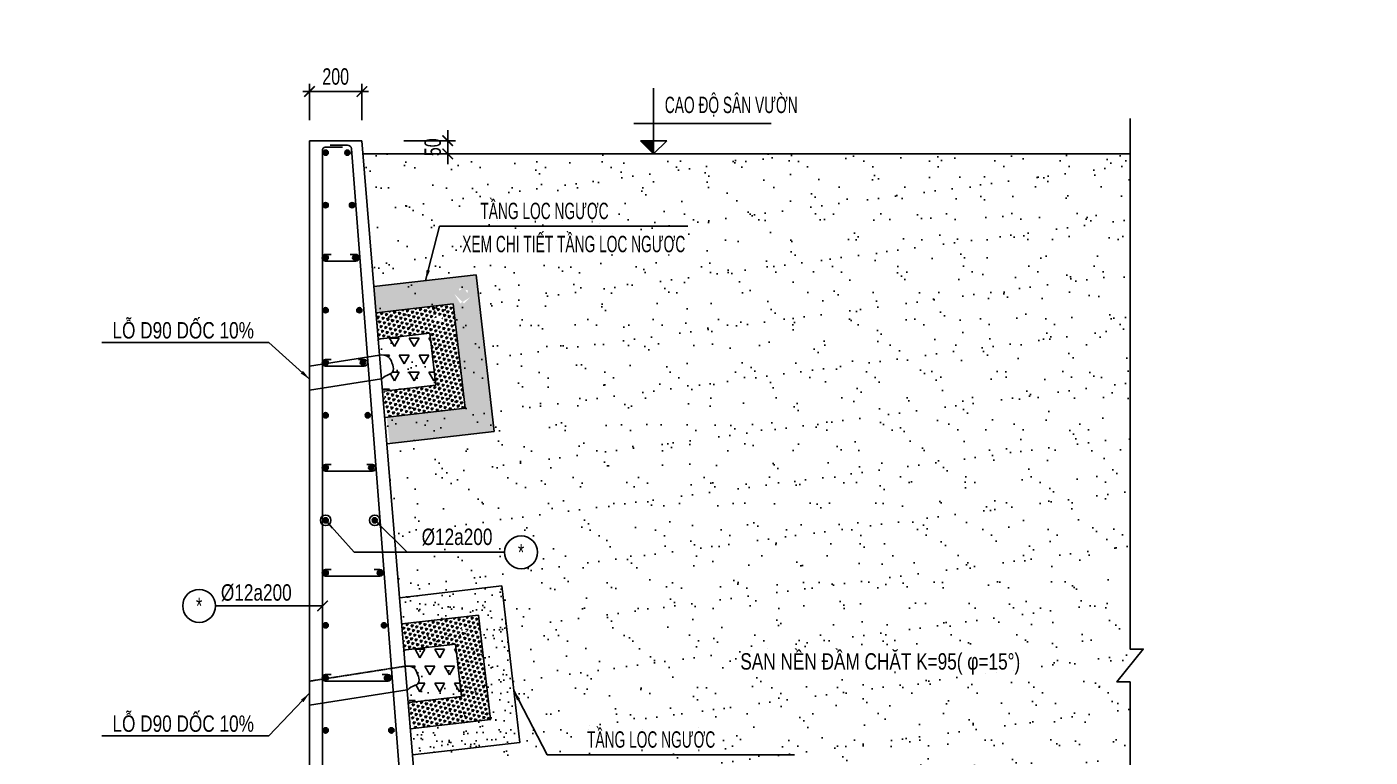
# Model space of a CAD drawing. Header units: millimetres. Extents: x 49062 to 70087, y 41177 to 56027.
# Drawn here: x 51703 to 56817, y 46739 to 49520 of the extents above; entities that cross this region are included whole.
import ezdxf
from ezdxf.enums import TextEntityAlignment as Align

# ---------------------------------------------------------------- set-up
doc = ezdxf.new("R2010")
doc.units = ezdxf.units.MM
doc.header["$MEASUREMENT"] = 0
doc.linetypes.add('_ISL_Hidden', pattern=[3.75, 2.5, -1.25])
doc.linetypes.add('HIDDEN', pattern=[0.375, 0.25, -0.125])
for name, color, linetype in [('10.CDC.HATCH', 9, 'Continuous'), ('8', 8, 'Continuous'), ('KCS_BORDER', 3, 'Continuous'), ('KCS_CHI', 1, 'Continuous'), ('KCS_DIM', 1, 'Continuous'), ('KCS_HATCH', 201, 'Continuous'), ('KCS_SNODE', 6, 'Continuous'), ('KCS_STEEL', 4, 'Continuous'), ('KCS_TEXT', 2, 'Continuous'), ('KCS_TEXT_TK', 2, 'Continuous')]:
    doc.layers.add(name, color=color, linetype=linetype)
doc.styles.add('KCS_SMTEXT', font='arial.ttf', dxfattribs={"width": 0.7})
doc.dimstyles.new('KCS_DIM25', dxfattribs={"dimscale": 25, "dimtxt": 2.5, "dimasz": 1.6, "dimexe": 1.2, "dimexo": 0, "dimgap": 1, "dimtad": 1, "dimdec": 0, "dimzin": 0, "dimdsep": 46, "dimtxsty": 'KCS_SMTEXT', "dimblk": 'ARCHTICK', "dimcen": 0, "dimdle": 1, "dimclrd": 256, "dimclre": 256, "dimclrt": 2, "dimadec": 0, "dimazin": 0, "dimtfac": 1, "dimtdec": 0, "dimtix": 1, "dimtmove": 2, "dimatfit": 3, "dimfxl": 1, "dimtolj": 1, "dimtzin": 0, "dimarcsym": 0})

# ---------------------------------------------------------------- blocks, each defined once
blk = doc.blocks.new('KCS_SNODE')
at = {"layer": 'KCS_SNODE'}
blk.add_hatch(color=256, dxfattribs=at).paths.add_polyline_path([(-10, 0, 1), (10, 0, 1)])
blk.add_circle((0, 0), 10, dxfattribs=at)
blk = doc.blocks.new('*U59')
at = {"layer": 'KCS_STEEL'}
blk.add_blockref('KCS_SNODE', (0, 0), dxfattribs=at)
blk = doc.blocks.new('*U60')
at = {"color": 0, "linetype": 'ByBlock', "lineweight": -2, "transparency": 16777216}
for p in [(0, 0), (0, -200), (0, -400), (0, -600), (0, -800), (0, -1000), (0, -1200), (0, -1400), (0, -1600), (0, -1800), (0, -2000), (0, -2200), (0, -2400), (0, -2600), (0, -2800), (0, -3000), (0, -3200), (0, -3400)]:
    blk.add_blockref('*U59', p, dxfattribs=at)
blk = doc.blocks.new('_ArchTick')
at = {"color": 0, "linetype": 'ByBlock', "const_width": 0.15}
blk.add_lwpolyline([(-0.5, -0.5), (0.5, 0.5)], dxfattribs=at)
blk = doc.blocks.new('*D66')
at = {"layer": 'DEFPOINTS', "color": 0, "transparency": 16777216}
for p in [(52979, 49274.1), (52779, 49165.3), (52979, 49165.3)]:
    blk.add_point(p, dxfattribs=at)
at = {"layer": 'KCS_DIM', "lineweight": -2, "transparency": 16777216}
for p, q in [((52779, 49165.3), (52779, 49304.1)), ((52979, 49165.3), (52979, 49304.1)), ((52754, 49274.1), (53004, 49274.1))]:
    blk.add_line(p, q, dxfattribs=at)
at = {"layer": 'KCS_DIM', "lineweight": -2, "transparency": 16777216, "xscale": 40, "yscale": 40, "zscale": 40, "rotation": 180}
blk.add_blockref('_ArchTick', (52779, 49274.1), dxfattribs=at)
at = {"layer": 'KCS_DIM', "lineweight": -2, "transparency": 16777216, "xscale": 40, "yscale": 40, "zscale": 40}
blk.add_blockref('_ArchTick', (52979, 49274.1), dxfattribs=at)
at = {"layer": 'KCS_DIM', "color": 2, "transparency": 16777216, "insert": (52879, 49331), "char_height": 62.5, "attachment_point": 5, "style": 'KCS_SMTEXT'}
blk.add_mtext('\\A1;200', dxfattribs=at)
blk = doc.blocks.new('*D74')
at = {"layer": 'DEFPOINTS', "color": 0, "transparency": 16777216}
for p in [(53138.2, 49087), (53305.4, 49087), (53138.2, 49037)]:
    blk.add_point(p, dxfattribs=at)
at = {"layer": 'KCS_DIM', "lineweight": -2, "transparency": 16777216}
for p, q in [((53305.4, 49087), (53305.4, 49127)), ((53138.2, 49087), (53335.4, 49087)), ((53305.4, 49037), (53305.4, 49087)), ((53138.2, 49037), (53335.4, 49037)), ((53305.4, 49037), (53305.4, 48997))]:
    blk.add_line(p, q, dxfattribs=at)
at = {"layer": 'KCS_DIM', "lineweight": -2, "transparency": 16777216, "xscale": 40, "yscale": 40, "zscale": 40}
for p, rotation in [((53305.4, 49087), 270), ((53305.4, 49037), 90)]:
    blk.add_blockref('_ArchTick', p, dxfattribs=dict(at, rotation=rotation))
at = {"layer": 'KCS_DIM', "color": 2, "transparency": 16777216, "insert": (53248.5, 49062), "char_height": 62.5, "attachment_point": 5, "rotation": 90, "style": 'KCS_SMTEXT'}
blk.add_mtext('\\A1;50', dxfattribs=at)
blk = doc.blocks.new('COS_CD')
at = {"layer": 'KCS_HATCH'}
blk.add_hatch(color=256, dxfattribs=at).paths.add_polyline_path([(37.5, 50), (87.5, 0), (87.5, 50)])
at = {"layer": 'KCS_CHI'}
for p, q in [((0, 0), (175, 0)), ((37.5, 50), (137.5, 50)), ((87.5, 0), (37.5, 50)), ((87.5, 0), (87.5, 50)), ((87.5, 0), (137.5, 50))]:
    blk.add_line(p, q, dxfattribs=at)

msp = doc.modelspace()

# ---------------------------------------------------------------- hatches: boundary and pattern name
at = {"layer": '10.CDC.HATCH'}
h = msp.add_hatch(dxfattribs=at)
h.set_pattern_fill('AR-SAND', color=256, scale=10, angle=-13.4368)
h.set_pattern_definition([(24.0631798, (-794296.369, 553546.271), (3.86472784, 18.88718292), [0, -15.2, 0, -17, 0, -16.25]), (354.0631798, (-794296.37, 553546.27), (23.77122694, 23.3364644), [0, -8.2, 0, -13.7, 0, -5.25]), (314.0631798, (-794308.332, 553549.129), (30.30212684, -7.18138323), [0, -5, 0, -18, 0, -23.5]), (304.0631798, (-794308.332, 553549.13), (31.2778724, 1.5510809), [0, -2.5, 0, -11.8, 0, -13.5])])
h.paths.add_polyline_path([(53340.9, 48487.1), (53346.8, 48477.4), (53339, 48479.3)], flags=0)
h.paths.add_polyline_path([(53380.3, 48506.5), (53372.3, 48519.5), (53382.8, 48517)], flags=16)
h.paths.add_polyline_path([(53363.1, 48473.5), (53374, 48480.3), (53371.9, 48471.4)], flags=0)
h.paths.add_polyline_path([(53359.4, 48522.6), (53347.6, 48515.4), (53349.9, 48524.9)], flags=16)
h.paths.add_polyline_path([(53353, 48467.4), (53390.3, 48490.3), (53367.4, 48467.4), (53330.1, 48504.6)], flags=16)
h.paths.add_polyline_path([(53074.7, 48537), (53413.6, 48576), (53482.2, 47980), (53382.9, 47968.5), (53084.8, 47934.2), (53073.4, 48033.6), (53371.4, 48067.9), (53360, 48167.2), (53325.7, 48465.3), (53072.4, 48436.1)])
h.paths.add_polyline_path([(53024.7, 48531.3), (53032.9, 48431.6), (53072.4, 48436.1), (53074.7, 48537)])
h = msp.add_hatch(dxfattribs=at)
h.set_pattern_fill('TRIANG', color=256, scale=50, angle=-13.4368)
h.set_pattern_definition([(46.5631798, (-794296.369, 553546.271), (-5.34510857, 17.97198692), [9.375, -9.375]), (106.5631798, (-794296.369, 553546.271), (-18.2367515, 4.35699365), [9.375, -9.375]), (346.5631798, (-794299.041, 553555.257), (12.89164294, 13.61499326), [9.375, -9.375])])
h.paths.add_polyline_path([(53252.8, 48376.5), (53259.3, 48366), (53250.8, 48368.1)], flags=16)
h.paths.add_polyline_path([(53292.5, 48395.5), (53284, 48409.4), (53295.2, 48406.7)], flags=0)
h.paths.add_polyline_path([(53274.5, 48362.4), (53286.3, 48369.6), (53284, 48360.1)], flags=16)
h.paths.add_polyline_path([(53272.1, 48412.2), (53259.5, 48404.5), (53261.9, 48414.6)], flags=0)
h.paths.add_polyline_path([(53265.1, 48418.4), (53302.3, 48379.5), (53279.4, 48416.8), (53242.2, 48393.9)], flags=16)
h.paths.add_polyline_path([(53237.8, 48354.5), (53070.1, 48335.2), (53072.4, 48436.1), (53325.7, 48465.3), (53371.4, 48067.9), (53073.4, 48033.6), (53062, 48132.9), (53260.6, 48155.8)])
h.paths.add_polyline_path([(53032.9, 48431.6), (53041.1, 48331.8), (53070.1, 48335.2), (53072.4, 48436.1)])
h = msp.add_hatch(dxfattribs=at)
h.set_pattern_fill('TRIANG', color=256, scale=200)
h.set_pattern_definition([(60, (-6597.55, -411.18), (-37.5, 64.951905), [37.5, -37.5]), (120, (-6597.55, -411.18), (-75, 4e-08), [37.5, -37.5]), (0, (-6616.3, -378.7), (37.5, 64.951905), [37.5, -37.5])])
edge = h.paths.add_edge_path()
edge.add_line((53237.8, 48354.5), (53039.1, 48331.6))
edge.add_line((53039.1, 48331.6), (53046.1, 48270.5))
edge.add_spline(control_points=[(53046.1, 48270.5), (53056.6, 48272.4), (53083.1, 48268.6), (53091.5, 48245.3), (53098.7, 48226.9), (53102, 48196), (53070.7, 48197), (53056.4, 48180.9)], knot_values=[0, 0, 0, 0, 55.724731, 105.594357, 123.785055, 179.152423, 259.796983, 259.796983, 259.796983, 259.796983], degree=3, periodic=0)
edge.add_line((53056.4, 48180.9), (53061.9, 48132.9))
edge.add_line((53061.9, 48132.9), (53260.6, 48155.8))
edge.add_line((53260.6, 48155.8), (53237.8, 48354.5))
h = msp.add_hatch(dxfattribs=at)
h.set_pattern_fill('AR-SAND', color=256, scale=40, angle=-13.4368)
h.set_pattern_definition([(24.06318, (0, 0), (15.45891, 75.54873), [0, -60.8, 0, -68, 0, -65]), (354.06318, (0, 0), (95.08491, 93.34586), [0, -32.8, 0, -54.8, 0, -21]), (314.06318, (-47.85, 11.43), (121.20851, -28.72553), [0, -20, 0, -72, 0, -94]), (304.06318, (-47.85, 11.43), (125.11149, 6.20432), [0, -10, 0, -47.2, 0, -54])])
h.paths.add_polyline_path([(53113.6, 47345.5), (53172, 47352.3), (53169.7, 47251.3), (53125, 47246.2)])
h.paths.add_polyline_path([(53438.2, 47302.3), (53444.2, 47292.7), (53436.4, 47294.5)], flags=0)
h.paths.add_polyline_path([(53477.7, 47321.7), (53469.7, 47334.8), (53480.2, 47332.3)], flags=16)
h.paths.add_polyline_path([(53460.4, 47288.8), (53471.4, 47295.5), (53469.3, 47286.7)], flags=0)
h.paths.add_polyline_path([(53456.7, 47337.9), (53445, 47330.7), (53447.3, 47340.1)], flags=16)
h.paths.add_polyline_path([(53450.4, 47282.6), (53487.6, 47305.5), (53464.7, 47282.6), (53427.5, 47319.9)], flags=16)
h.paths.add_polyline_path([(53172, 47352.3), (53511, 47391.3), (53579.6, 46795.2), (53480.2, 46783.8), (53182.2, 46749.5), (53170.8, 46848.8), (53468.8, 46883.1), (53457.4, 46982.5), (53423.1, 47280.5), (53169.7, 47251.3)])
h = msp.add_hatch(dxfattribs=at)
h.set_pattern_fill('TRIANG', color=256, scale=50, angle=-13.4368)
h.set_pattern_definition([(46.5631798, (-794198.991, 552361.508), (-5.34510857, 17.97198692), [9.375, -9.375]), (106.5631798, (-794198.991, 552361.508), (-18.2367515, 4.35699365), [9.375, -9.375]), (346.5631798, (-794201.664, 552370.494), (12.89164294, 13.61499326), [9.375, -9.375])])
h.paths.add_polyline_path([(53350.2, 47191.7), (53356.6, 47181.3), (53348.2, 47183.3)], flags=16)
h.paths.add_polyline_path([(53389.9, 47210.7), (53381.4, 47224.6), (53392.6, 47221.9)], flags=16)
h.paths.add_polyline_path([(53371.9, 47177.6), (53383.7, 47184.9), (53381.4, 47175.3)], flags=16)
h.paths.add_polyline_path([(53369.4, 47227.5), (53356.9, 47219.8), (53359.3, 47229.9)], flags=0)
h.paths.add_polyline_path([(53362.4, 47233.7), (53399.7, 47194.7), (53369.2, 47232), (53339.5, 47209.1)], flags=16)
h.paths.add_polyline_path([(53335.2, 47169.7), (53167.5, 47150.4), (53169.7, 47251.3), (53423.1, 47280.5), (53468.8, 46883.1), (53170.8, 46848.8), (53159.3, 46948.2), (53358, 46971)])
h.paths.add_polyline_path([(53130.3, 47246.8), (53138.5, 47147.1), (53167.5, 47150.4), (53169.7, 47251.3)])
h = msp.add_hatch(dxfattribs=at)
h.set_pattern_fill('TRIANG', color=256, scale=200)
h.set_pattern_definition([(60, (-6500.174, -1595.94), (-37.5, 64.951905), [37.5, -37.5]), (120, (-6500.174, -1595.94), (-75, 4e-08), [37.5, -37.5]), (0, (-6518.924, -1563.464), (37.5, 64.951905), [37.5, -37.5])])
edge = h.paths.add_edge_path()
edge.add_line((53335.2, 47169.7), (53136.5, 47146.9))
edge.add_line((53136.5, 47146.9), (53143.5, 47085.7))
edge.add_spline(control_points=[(53143.5, 47085.7), (53154, 47087.6), (53180.5, 47083.9), (53188.9, 47060.6), (53196.1, 47042.2), (53199.4, 47011.3), (53168, 47012.3), (53153.8, 46996.1)], knot_values=[0, 0, 0, 0, 55.724731, 105.594357, 123.785055, 179.152423, 259.796983, 259.796983, 259.796983, 259.796983], degree=3, periodic=0)
edge.add_line((53153.8, 46996.1), (53159.3, 46948.2))
edge.add_line((53159.3, 46948.2), (53358, 46971))
edge.add_line((53358, 46971), (53335.2, 47169.7))
at = {"layer": 'DEFPOINTS'}
h = msp.add_hatch(dxfattribs=at)
h.set_pattern_fill('CROSS', color=256, scale=500)
h.paths.add_polyline_path([(57826.6, 44852.4), (57826.6, 44951.6), (57697.8, 44951.6), (57697.8, 44852.4)], flags=9)
h.paths.add_polyline_path([(57826.6, 45170.7), (57826.6, 45303.9), (57697.8, 45303.9), (57697.8, 45170.7)], flags=9)
h.paths.add_polyline_path([(57826.6, 45571), (57826.6, 45704.2), (57697.8, 45704.2), (57697.8, 45571)], flags=9)
h.paths.add_polyline_path([(57826.6, 46020.4), (57826.6, 46153.6), (57697.8, 46153.6), (57697.8, 46020.4)], flags=9)
h.paths.add_polyline_path([(57626.5, 47966), (57626.5, 48359.2), (57497.7, 48359.2), (57497.7, 47966)], flags=9)
h.paths.add_polyline_path([(58386.7, 44232.8), (58519.9, 44232.8), (58519.9, 44361.6), (58386.7, 44361.6)], flags=9)
h.paths.add_polyline_path([(58838.7, 44232.8), (58972, 44232.8), (58972, 44361.6), (58838.7, 44361.6)], flags=9)
h.paths.add_polyline_path([(59588.5, 44232.8), (59721.8, 44232.8), (59721.8, 44361.6), (59588.5, 44361.6)], flags=9)
h.paths.add_polyline_path([(60669.7, 44232.8), (60836.9, 44232.8), (60836.9, 44361.6), (60669.7, 44361.6)], flags=9)
h.paths.add_polyline_path([(61486.7, 44232.8), (61619.9, 44232.8), (61619.9, 44361.6), (61486.7, 44361.6)], flags=9)
h.paths.add_polyline_path([(59921.7, 44032.8), (60088.9, 44032.8), (60088.9, 44161.6), (59921.7, 44161.6)], flags=9)
h.paths.add_polyline_path([(57626.6, 45601.5), (57626.6, 45768.7), (57497.8, 45768.7), (57497.8, 45601.5)], flags=9)
h.paths.add_polyline_path([(57826.6, 46620.6), (57826.6, 46753.8), (57697.8, 46753.8), (57697.8, 46620.6)], flags=9)
h.paths.add_polyline_path([(57826.6, 47651.5), (57826.6, 47818.7), (57697.8, 47818.7), (57697.8, 47651.5)], flags=9)
h.paths.add_polyline_path([(58319.1, 45726), (59166.9, 45726), (59166.9, 45864.2), (58319.1, 45864.2)], flags=9)
h.paths.add_polyline_path([(51793, 45576), (52640.7, 45576), (52640.7, 45714.2), (51793, 45714.2)], flags=9)
h.paths.add_polyline_path([(63895.7, 43703.7), (65663.9, 43703.7), (65663.9, 43841.9), (63895.7, 43841.9)], flags=9)
h.paths.add_polyline_path([(63895.6, 43828.7), (65795.5, 43828.7), (65795.5, 43966.9), (63895.6, 43966.9)], flags=9)
h.paths.add_polyline_path([(63895.7, 43953.7), (66629.1, 43953.7), (66629.1, 44091.9), (63895.7, 44091.9)], flags=9)
h.paths.add_polyline_path([(63895.7, 44078.7), (66222.2, 44078.7), (66222.2, 44216.9), (63895.7, 44216.9)], flags=9)
h.paths.add_polyline_path([(63895.7, 44203.7), (65429.9, 44203.7), (65429.9, 44341.9), (63895.7, 44341.9)], flags=9)
h.paths.add_polyline_path([(63895.7, 44453.7), (65784.6, 44453.7), (65784.6, 44591.9), (63895.7, 44591.9)], flags=9)
h.paths.add_polyline_path([(63895.7, 44578.7), (65280.7, 44578.7), (65280.7, 44716.9), (63895.7, 44716.9)], flags=9)
h.paths.add_polyline_path([(63894.5, 46573.1), (65410.9, 46573.1), (65410.9, 46718.1), (63894.5, 46718.1)], flags=9)
h.paths.add_polyline_path([(63895.7, 44328.7), (66221, 44328.7), (66221, 44466.9), (63895.7, 44466.9)], flags=9)
h.paths.add_polyline_path([(63898.9, 45469.7), (65003.9, 45469.7), (65003.9, 45588.7), (63898.9, 45588.7)], flags=9)
h.paths.add_polyline_path([(63895.7, 46453.7), (65602.8, 46453.7), (65602.8, 46591.9), (63895.7, 46591.9)], flags=9)
h.paths.add_polyline_path([(63895.7, 46703.7), (65350.9, 46703.7), (65350.9, 46841.9), (63895.7, 46841.9)], flags=9)
h.paths.add_polyline_path([(63896, 44705.6), (65307.4, 44705.6), (65307.4, 44841.6), (63896, 44841.6)], flags=9)
h.paths.add_polyline_path([(63896, 44830.6), (65287.8, 44830.6), (65287.8, 44966.6), (63896, 44966.6)], flags=9)
h.paths.add_polyline_path([(63895.7, 44953.7), (64692.6, 44953.7), (64692.6, 45091.9), (63895.7, 45091.9)], flags=9)
h.paths.add_polyline_path([(63895.7, 45078.7), (65488.2, 45078.7), (65488.2, 45216.9), (63895.7, 45216.9)], flags=9)
h.paths.add_polyline_path([(63894.5, 45198.1), (65763.7, 45198.1), (65763.7, 45343.1), (63894.5, 45343.1)], flags=9)
h.paths.add_polyline_path([(63895.7, 45328.7), (65876.7, 45328.7), (65876.7, 45466.9), (63895.7, 45466.9)], flags=9)
h.paths.add_polyline_path([(63898.9, 45594.7), (64796.6, 45594.7), (64796.6, 45713.8), (63898.9, 45713.8)], flags=9)
h.paths.add_polyline_path([(63895.7, 45703.7), (64809.7, 45703.7), (64809.7, 45841.9), (63895.7, 45841.9)], flags=9)
h.paths.add_polyline_path([(63895.7, 45828.8), (65087.9, 45828.8), (65087.9, 45966.9), (63895.7, 45966.9)], flags=9)
h.paths.add_polyline_path([(63895.7, 45953.7), (64852.8, 45953.7), (64852.8, 46091.9), (63895.7, 46091.9)], flags=9)
h.paths.add_polyline_path([(63895.7, 46078.7), (64946.6, 46078.7), (64946.6, 46216.9), (63895.7, 46216.9)], flags=9)
h.paths.add_polyline_path([(63895.7, 46203.7), (64964.1, 46203.7), (64964.1, 46341.9), (63895.7, 46341.9)], flags=9)
h.paths.add_polyline_path([(63895.7, 46328.7), (64607.6, 46328.7), (64607.6, 46466.9), (63895.7, 46466.9)], flags=9)
h.paths.add_polyline_path([(63898.9, 46844.7), (65288.4, 46844.7), (65288.4, 46963.7), (63898.9, 46963.7)], flags=9)
h.paths.add_polyline_path([(63909.2, 43434), (66231.3, 43434), (66231.3, 43572.2), (63909.2, 43572.2)], flags=9)
h.paths.add_polyline_path([(63898.9, 43587.2), (66518.2, 43587.2), (66518.2, 43706.3), (63898.9, 43706.3)], flags=9)
h.paths.add_polyline_path([(63895.7, 43301.5), (65868.2, 43301.5), (65868.2, 43439.7), (63895.7, 43439.7)], flags=9)
h.paths.add_polyline_path([(63895.7, 42892.2), (65919, 42892.2), (65919, 43030.4), (63895.7, 43030.4)], flags=9)
h.paths.add_polyline_path([(63894.8, 43021.9), (66543.2, 43021.9), (66543.2, 43165.3), (63894.8, 43165.3)], flags=9)
h.paths.add_polyline_path([(63898.9, 43175.2), (66467.7, 43175.2), (66467.7, 43294.2), (63898.9, 43294.2)], flags=9)
h.paths.add_polyline_path([(54108.9, 49155.2), (54660.9, 49155.2), (54660.9, 49293.4), (54108.9, 49293.4)], flags=9)
h.paths.add_polyline_path([(54986.1, 44522.8), (55441.5, 44522.8), (55441.5, 44645.7), (54986.1, 44645.7)], flags=9)
h.paths.add_polyline_path([(51847.7, 45811), (52303.2, 45811), (52303.2, 45933.9), (51847.7, 45933.9)], flags=9)
h.paths.add_polyline_path([(51733.5, 45918), (52430.8, 45918), (52430.8, 46056.1), (51733.5, 46056.1)], flags=9)
h.paths.add_polyline_path([(54395.3, 47030.3), (55527.5, 47030.3), (55527.5, 47175.2), (54395.3, 47175.2)], flags=9)
h.paths.add_polyline_path([(54063.7, 44663.8), (54131.4, 44663.8), (54131.4, 44757.6), (54063.7, 44757.6)], flags=9)
h.paths.add_polyline_path([(53742.9, 44711.3), (54046.1, 44711.3), (54046.1, 44812.3), (53742.9, 44812.3)], flags=9)
h.paths.add_polyline_path([(52040.7, 44662.4), (52109, 44662.4), (52109, 44758.2), (52040.7, 44758.2)], flags=9)
h.paths.add_polyline_path([(52138.8, 44711.3), (52442, 44711.3), (52442, 44812.3), (52138.8, 44812.3)], flags=9)
h.paths.add_polyline_path([(53237.3, 48402.9), (53816.2, 48402.9), (53816.2, 48523.7), (53237.3, 48523.7)], flags=9)
h.paths.add_polyline_path([(53350.8, 47172.8), (53929.7, 47172.8), (53929.7, 47293.6), (53350.8, 47293.6)], flags=9)
h.paths.add_polyline_path([(53356.8, 43483.3), (53596.3, 43483.3), (53596.3, 43671.5), (53356.8, 43671.5)], flags=9)
h.paths.add_polyline_path([(50530, 46575.1), (50962.5, 46575.1), (50962.5, 46670.8), (50530, 46670.8)], flags=9)
h.paths.add_polyline_path([(50971.7, 49225.1), (51462.5, 49225.1), (51462.5, 49320.8), (50971.7, 49320.8)], flags=9)
h.paths.add_polyline_path([(54795.2, 44648.4), (55488.8, 44648.4), (55488.8, 44786.5), (54795.2, 44786.5)], flags=9)
h.paths.add_polyline_path([(53189.4, 47528), (53492.5, 47528), (53492.5, 47629), (53189.4, 47629)], flags=9)
h.paths.add_polyline_path([(53529.9, 47472.7), (53639.5, 47472.7), (53639.5, 47566.8), (53529.9, 47566.8)], flags=9)
h.paths.add_polyline_path([(53709.1, 46409.2), (53784.6, 46409.2), (53784.6, 46503), (53709.1, 46503)], flags=9)
h.paths.add_polyline_path([(53243.5, 46463.7), (53652.2, 46463.7), (53652.2, 46564.7), (53243.5, 46564.7)], flags=9)
h.paths.add_polyline_path([(53458.3, 48083.3), (53561, 48083.3), (53561, 48177.5), (53458.3, 48177.5)], flags=9)
h.paths.add_polyline_path([(52307.8, 48083.3), (52410.5, 48083.3), (52410.5, 48177.5), (52307.8, 48177.5)], flags=9)
h.paths.add_polyline_path([(53103.6, 48130.9), (53406.7, 48130.9), (53406.7, 48231.9), (53103.6, 48231.9)], flags=9)
h.paths.add_polyline_path([(52425.3, 48130.9), (52728.4, 48130.9), (52728.4, 48231.9), (52425.3, 48231.9)], flags=9)
h.paths.add_polyline_path([(53553.2, 44663.8), (53621, 44663.8), (53621, 44757.9), (53553.2, 44757.9)], flags=9)
h.paths.add_polyline_path([(53553.2, 44511.2), (53621, 44511.2), (53621, 44605.3), (53553.2, 44605.3)], flags=9)
h.paths.add_polyline_path([(53184.4, 44558.8), (53487.5, 44558.8), (53487.5, 44659.7), (53184.4, 44659.7)], flags=9)
h.paths.add_polyline_path([(53184.4, 44711.3), (53487.5, 44711.3), (53487.5, 44812.3), (53184.4, 44812.3)], flags=9)
h.paths.add_polyline_path([(54545.6, 45599.8), (54613.4, 45599.8), (54613.4, 45693.9), (54545.6, 45693.9)], flags=9)
h.paths.add_polyline_path([(54545.6, 45774.4), (54613.4, 45774.4), (54613.4, 45868.5), (54545.6, 45868.5)], flags=9)
h.paths.add_polyline_path([(54176.8, 45822), (54479.9, 45822), (54479.9, 45922.9), (54176.8, 45922.9)], flags=9)
h.paths.add_polyline_path([(54176.8, 45647.4), (54479.9, 45647.4), (54479.9, 45748.4), (54176.8, 45748.4)], flags=9)
h.paths.add_polyline_path([(56018.5, 51846.4), (56450.9, 51846.4), (56450.9, 51942.1), (56018.5, 51942.1)], flags=9)
h.paths.add_polyline_path([(56018.5, 54496.4), (56509.2, 54496.4), (56509.2, 54592.1), (56018.5, 54592.1)], flags=9)
h.paths.add_polyline_path([(54076.4, 53791.2), (54868.5, 53791.2), (54868.5, 53910.2), (54076.4, 53910.2)], flags=9)
h.paths.add_polyline_path([(52865.7, 51501.9), (52996.4, 51501.9), (52996.4, 51690.2), (52865.7, 51690.2)], flags=9)
h.paths.add_polyline_path([(52865.7, 54421.9), (52996.4, 54421.9), (52996.4, 54610.1), (52865.7, 54610.1)], flags=9)
h.paths.add_polyline_path([(51409.7, 50860.2), (54080.6, 50860.2), (54080.6, 51150.2), (51409.7, 51150.2)], flags=9)
h.paths.add_polyline_path([(60635, 49955.2), (61187, 49955.2), (61187, 50093.4), (60635, 50093.4)], flags=9)
h.paths.add_polyline_path([(61732, 44522.8), (62187.4, 44522.8), (62187.4, 44645.7), (61732, 44645.7)], flags=9)
h.paths.add_polyline_path([(58373.8, 45997), (58829.3, 45997), (58829.3, 46119.9), (58373.8, 46119.9)], flags=9)
h.paths.add_polyline_path([(58259.6, 46104), (58956.9, 46104), (58956.9, 46242.1), (58259.6, 46242.1)], flags=9)
h.paths.add_polyline_path([(62753.1, 51846.4), (63185.5, 51846.4), (63185.5, 51942.1), (62753.1, 51942.1)], flags=9)
h.paths.add_polyline_path([(62753.1, 55296.4), (63243.8, 55296.4), (63243.8, 55392.1), (62753.1, 55392.1)], flags=9)
h.paths.add_polyline_path([(63879, 47007.3), (64508.4, 47007.3), (64508.4, 47245.4), (63879, 47245.4)], flags=9)
h.paths.add_polyline_path([(60921.4, 48417.1), (62053.6, 48417.1), (62053.6, 48562), (60921.4, 48562)], flags=9)
h.paths.add_polyline_path([(61129.2, 44663.8), (61196.9, 44663.8), (61196.9, 44757.6), (61129.2, 44757.6)], flags=9)
h.paths.add_polyline_path([(60784.9, 44711.3), (61088.1, 44711.3), (61088.1, 44812.3), (60784.9, 44812.3)], flags=9)
h.paths.add_polyline_path([(58364.7, 44662.4), (58433, 44662.4), (58433, 44758.2), (58364.7, 44758.2)], flags=9)
h.paths.add_polyline_path([(58462.8, 44711.3), (58765.9, 44711.3), (58765.9, 44812.3), (58462.8, 44812.3)], flags=9)
h.paths.add_polyline_path([(60915.6, 54191.1), (61707.7, 54191.1), (61707.7, 54310.1), (60915.6, 54310.1)], flags=9)
h.paths.add_polyline_path([(59600.3, 51501.9), (59731, 51501.9), (59731, 51690.2), (59600.3, 51690.2)], flags=9)
h.paths.add_polyline_path([(59600.3, 55221.9), (59731, 55221.9), (59731, 55410.1), (59600.3, 55410.1)], flags=9)
h.paths.add_polyline_path([(58541.6, 50860.2), (60417.8, 50860.2), (60417.8, 51150.2), (58541.6, 51150.2)], flags=9)
h.paths.add_polyline_path([(59810.8, 48811.5), (60389.7, 48811.5), (60389.7, 48932.3), (59810.8, 48932.3)], flags=9)
h.paths.add_polyline_path([(59941.1, 47228.7), (60520, 47228.7), (60520, 47349.5), (59941.1, 47349.5)], flags=9)
h.paths.add_polyline_path([(59849.2, 43483.3), (60088.6, 43483.3), (60088.6, 43671.5), (59849.2, 43671.5)], flags=9)
h.paths.add_polyline_path([(64221.8, 51943.6), (66544.5, 51943.6), (66544.5, 52201.2), (64221.8, 52201.2)], flags=9)
h.paths.add_polyline_path([(66806.8, 53255.5), (67598.9, 53255.5), (67598.9, 53374.5), (66806.8, 53374.5)], flags=9)
h.paths.add_polyline_path([(66844.8, 52619.3), (67571.2, 52619.3), (67571.2, 52757.5), (66844.8, 52757.5)], flags=9)
h.paths.add_polyline_path([(66726.2, 52635.5), (66794.5, 52635.5), (66794.5, 52731.3), (66726.2, 52731.3)], flags=9)
h.paths.add_polyline_path([(66848.3, 52784.2), (67305.9, 52784.2), (67305.9, 52901.7), (66848.3, 52901.7)], flags=9)
h.paths.add_polyline_path([(66726.4, 52784), (66794.2, 52784), (66794.2, 52878.1), (66726.4, 52878.1)], flags=9)
h.paths.add_polyline_path([(66848.3, 52931.9), (67305.9, 52931.9), (67305.9, 53049.3), (66848.3, 53049.3)], flags=9)
h.paths.add_polyline_path([(66726.4, 52931.6), (66794.2, 52931.6), (66794.2, 53025.7), (66726.4, 53025.7)], flags=9)
h.paths.add_polyline_path([(65300.2, 54423.5), (65368.6, 54423.5), (65368.6, 54519.3), (65300.2, 54519.3)], flags=9)
h.paths.add_polyline_path([(65420, 54168), (65487.8, 54168), (65487.8, 54262.1), (65420, 54262.1)], flags=9)
h.paths.add_polyline_path([(65587.3, 53850.4), (65655.1, 53850.4), (65655.1, 53944.5), (65587.3, 53944.5)], flags=9)
h.paths.add_polyline_path([(65413.8, 54611.7), (65925.5, 54611.7), (65925.5, 54749.8), (65413.8, 54749.8)], flags=9)
h.paths.add_polyline_path([(65224.5, 54732.7), (66114.9, 54732.7), (66114.9, 54870.9), (65224.5, 54870.9)], flags=9)
h.paths.add_polyline_path([(56997.9, 50025.1), (57488.6, 50025.1), (57488.6, 50120.8), (56997.9, 50120.8)], flags=9)
h.paths.add_polyline_path([(61541.1, 44648.4), (62234.7, 44648.4), (62234.7, 44786.5), (61541.1, 44786.5)], flags=9)
h.paths.add_polyline_path([(59822.1, 47528), (60125.2, 47528), (60125.2, 47629), (59822.1, 47629)], flags=9)
h.paths.add_polyline_path([(60162.6, 47472.7), (60272.1, 47472.7), (60272.1, 47566.8), (60162.6, 47566.8)], flags=9)
h.paths.add_polyline_path([(60391.9, 46409.2), (60467.3, 46409.2), (60467.3, 46503), (60391.9, 46503)], flags=9)
h.paths.add_polyline_path([(59926.3, 46463.7), (60335, 46463.7), (60335, 46564.7), (59926.3, 46564.7)], flags=9)
h.paths.add_polyline_path([(60100.2, 48083.3), (60202.9, 48083.3), (60202.9, 48177.5), (60100.2, 48177.5)], flags=9)
h.paths.add_polyline_path([(58833.9, 48083.3), (58936.6, 48083.3), (58936.6, 48177.5), (58833.9, 48177.5)], flags=9)
h.paths.add_polyline_path([(59745.4, 48130.9), (60048.5, 48130.9), (60048.5, 48231.9), (59745.4, 48231.9)], flags=9)
h.paths.add_polyline_path([(58951.4, 48130.9), (59254.5, 48130.9), (59254.5, 48231.9), (58951.4, 48231.9)], flags=9)
h.paths.add_polyline_path([(59979.9, 44663.8), (60047.7, 44663.8), (60047.7, 44757.9), (59979.9, 44757.9)], flags=9)
h.paths.add_polyline_path([(59979.9, 44511.2), (60047.7, 44511.2), (60047.7, 44605.3), (59979.9, 44605.3)], flags=9)
h.paths.add_polyline_path([(59611.1, 44558.8), (59914.2, 44558.8), (59914.2, 44659.7), (59611.1, 44659.7)], flags=9)
h.paths.add_polyline_path([(59611.1, 44711.3), (59914.2, 44711.3), (59914.2, 44812.3), (59611.1, 44812.3)], flags=9)
h.paths.add_polyline_path([(61170.8, 45600.3), (61238.6, 45600.3), (61238.6, 45694.4), (61170.8, 45694.4)], flags=9)
h.paths.add_polyline_path([(61170.8, 45774.8), (61238.6, 45774.8), (61238.6, 45869), (61170.8, 45869)], flags=9)
h.paths.add_polyline_path([(60802.1, 45822.4), (61105.2, 45822.4), (61105.2, 45923.4), (60802.1, 45923.4)], flags=9)
h.paths.add_polyline_path([(60802.1, 45647.9), (61105.2, 45647.9), (61105.2, 45748.8), (60802.1, 45748.8)], flags=9)
at = {"layer": 'KCS_HATCH'}
h = msp.add_hatch(dxfattribs=at)
h.set_pattern_fill('AR-SAND', color=252, scale=80)
h.paths.add_polyline_path([(55903.3, 49037), (52983.1, 49037), (53279, 45437), (54379, 45437), (54379, 44937), (54479, 44937), (54479, 44867), (55903.3, 44867), (55903.3, 47025.9), (55853.3, 47025.9), (55953.3, 47150.9), (55903.3, 47150.9)])
h.paths.add_polyline_path([(53522.2, 47519.6, -1), (53647.2, 47519.6, -1)], flags=16)
h.paths.add_polyline_path([(53447.2, 48130.3, -1), (53572.2, 48130.3, -1)], flags=16)
h.paths.add_polyline_path([(53809.3, 46456.1, -1), (53684.3, 46456.1, -1)], flags=16)
h.paths.add_polyline_path([(54642, 45821.3, -1), (54517, 45821.3, -1)], flags=16)
h.paths.add_polyline_path([(54642, 45646.7, -1), (54517, 45646.7, -1)], flags=16)
h.paths.add_polyline_path([(53313.4, 49012.6), (53313.4, 49111.8), (53184.6, 49111.8), (53184.6, 49012.6)], flags=9)
h.paths.add_polyline_path([(54395.3, 47030.3), (55527.5, 47030.3), (55527.5, 47175.2), (54395.3, 47175.2)], flags=24)
h.paths.add_polyline_path([(53237.3, 48402.9), (53816.2, 48402.9), (53816.2, 48523.7), (53237.3, 48523.7)], flags=24)
h.paths.add_polyline_path([(53350.8, 47172.8), (53929.7, 47172.8), (53929.7, 47293.6), (53350.8, 47293.6)], flags=24)
h.paths.add_polyline_path([(53189.4, 47528), (53492.5, 47528), (53492.5, 47629), (53189.4, 47629)], flags=24)
h.paths.add_polyline_path([(53529.9, 47472.7), (53639.5, 47472.7), (53639.5, 47566.8), (53529.9, 47566.8)], flags=24)
h.paths.add_polyline_path([(53709.1, 46409.2), (53784.6, 46409.2), (53784.6, 46503), (53709.1, 46503)], flags=8)
h.paths.add_polyline_path([(53243.5, 46463.7), (53652.2, 46463.7), (53652.2, 46564.7), (53243.5, 46564.7)], flags=24)
h.paths.add_polyline_path([(53458.3, 48083.3), (53561, 48083.3), (53561, 48177.5), (53458.3, 48177.5)], flags=24)
h.paths.add_polyline_path([(53103.6, 48130.9), (53406.7, 48130.9), (53406.7, 48231.9), (53103.6, 48231.9)], flags=24)
h.paths.add_polyline_path([(54545.6, 45599.8), (54613.4, 45599.8), (54613.4, 45693.9), (54545.6, 45693.9)], flags=8)
h.paths.add_polyline_path([(54545.6, 45774.4), (54613.4, 45774.4), (54613.4, 45868.5), (54545.6, 45868.5)], flags=8)
h.paths.add_polyline_path([(54176.8, 45822), (54479.9, 45822), (54479.9, 45922.9), (54176.8, 45922.9)], flags=24)
h.paths.add_polyline_path([(54176.8, 45647.4), (54479.9, 45647.4), (54479.9, 45748.4), (54176.8, 45748.4)], flags=24)

# ---------------------------------------------------------------- linework, layer by layer
at = {"layer": '8', "ltscale": 0.1}
msp.add_line((53046.1, 48270.5), (52779, 48228.7), dxfattribs=at)
at = {"layer": '8', "linetype": 'HIDDEN', "ltscale": 50000000.0}
for p, q in [((53053.5, 48180.3), (52779, 48137)), ((53150.9, 46995.7), (52779, 46937))]:
    msp.add_line(p, q, dxfattribs=at)
at = {"layer": '8', "linetype": '_ISL_Hidden'}
msp.add_line((53143.5, 47085.7), (52779, 47028.7), dxfattribs=at)
at = {"layer": 'KCS_BORDER', "ltscale": 3}
for p, q in [((52779, 45437), (52779, 49087)), ((52779, 49087), (52979, 49087)), ((53279, 45437), (52979, 49087)), ((52984.8, 49037), (55903.3, 49037))]:
    msp.add_line(p, q, dxfattribs=at)
at = {"layer": 'KCS_BORDER'}
for p, q in [((53024.7, 48531.3), (53413.6, 48576)), ((53413.6, 48576), (53459.3, 48178.6)), ((53032.9, 48431.6), (53325.7, 48465.3)), ((53325.7, 48465.3), (53360, 48167.2)), ((53041.1, 48331.8), (53237.8, 48354.5)), ((53237.8, 48354.5), (53260.6, 48155.8)), ((53062, 48132.9), (53260.6, 48155.8)), ((53371.4, 48067.9), (53360, 48167.2)), ((53371.4, 48067.9), (53065.7, 48032.7)), ((53122.1, 47346.5), (53511, 47391.3)), ((53511, 47391.3), (53556.7, 46993.9)), ((53130.3, 47246.8), (53423.1, 47280.5)), ((53423.1, 47280.5), (53457.4, 46982.5)), ((53136.5, 47146.9), (53335.2, 47169.7)), ((53335.2, 47169.7), (53358, 46971)), ((53159.3, 46948.2), (53358, 46971)), ((53468.8, 46883.1), (53457.4, 46982.5)), ((53468.8, 46883.1), (53163.1, 46847.9))]:
    msp.add_line(p, q, dxfattribs=at)
at = {"layer": 'KCS_BORDER', "color": 1}
msp.add_lwpolyline([(55903.3, 43753.6), (55903.3, 47025.9), (55853.3, 47025.9), (55953.3, 47150.9), (55903.3, 47150.9), (55903.3, 49171.5)], dxfattribs=at)
at = {"layer": 'KCS_BORDER'}
for points in [[(53459.3, 48178.6), (53482.2, 47980), (53073.9, 47933)], [(53556.7, 46993.9), (53579.6, 46795.2), (53171.2, 46748.2)]]:
    msp.add_lwpolyline(points, dxfattribs=at)
at = {"layer": 'KCS_CHI'}
for p, q in [((54089.2, 49037), (54089.2, 49287)), ((54014.2, 49152), (54536.9, 49152))]:
    msp.add_line(p, q, dxfattribs=at)
at = {"layer": 'KCS_STEEL', "ltscale": 3}
for points in [[(52904.6, 49062), (52839, 49062, 0.414214), (52829, 49052), (52829, 45029.9, -0.414214), (52814, 45014.9), (52579, 45014.9)], [(52857.5, 49069.9), (52924.1, 49069.9, -0.381809), (52939, 49056.6), (53247.6, 45046.4, 0.381809), (53262.5, 45033.1), (53499.1, 45033.1)], [(52862.2, 48654), (52840.7, 48654, 1), (52840.7, 48628.8), (52955.6, 48628.8, 1), (52955.6, 48654), (52934, 48654)], [(52862.2, 48254), (52840.7, 48254, 1), (52840.7, 48228.8), (52988, 48228.8, 1), (52988, 48254), (52966.4, 48254)], [(52862.2, 47854), (52840.7, 47854, 1), (52840.7, 47828.8), (53019.3, 47828.8, 1), (53019.3, 47854), (52997.7, 47854)], [(52862.2, 47454), (52840.7, 47454, 1), (52840.7, 47428.8), (53047, 47428.8, 1), (53047, 47454), (53025.5, 47454)], [(52862.2, 47054), (52840.7, 47054, 1), (52840.7, 47028.8), (53077.8, 47028.8, 1), (53077.8, 47054), (53056.2, 47054)]]:
    msp.add_lwpolyline(points, format="xyb", dxfattribs=at)
at = {"layer": 'KCS_STEEL'}
for points in [[(53046.1, 48270.5), (53056.6, 48272.4), (53083.1, 48268.6), (53091.5, 48245.3), (53098.7, 48226.9), (53102, 48196), (53070.7, 48197), (53056.4, 48180.9)], [(53143.5, 47085.7), (53154, 47087.6), (53180.5, 47083.9), (53188.9, 47060.6), (53196.1, 47042.2), (53199.4, 47011.3), (53168, 47012.3), (53153.8, 46996.1)]]:
    msp.add_open_spline(points, degree=3, knots=[0, 0, 0, 0, 55.724731, 105.594357, 123.785055, 179.152423, 259.796983, 259.796983, 259.796983, 259.796983], dxfattribs=at)
at = {"layer": 'KCS_TEXT_TK', "color": 1, "ltscale": 3}
for centre in [(53584.7, 47519.6), (52359.1, 47315.3)]:
    msp.add_circle(centre, 62.5, dxfattribs=at)

# ---------------------------------------------------------------- block references
msp.add_blockref('*U60', (52840.7, 49041.4))
at = {"layer": 'KCS_CHI'}
msp.add_blockref('COS_CD', (54001.7, 49037), dxfattribs=at)
at = {"layer": 'KCS_STEEL'}
for p in [(52923.7, 49041.4), (52941.2, 48841.4), (52953.6, 48641.4), (52969.1, 48441.4), (52982.5, 48241.4), (53001.1, 48041.4), (53014.5, 47841.4), (53027.9, 47641.4), (53047.5, 47441.4), (53063, 47241.4), (53074.6, 47041.4), (53091.1, 46841.4)]:
    msp.add_blockref('KCS_SNODE', p, dxfattribs=at)

# ---------------------------------------------------------------- texts
at = {"layer": 'KCS_TEXT', "style": 'KCS_SMTEXT', "width": 0.6}
for s, p in [('CAO ĐỘ SÂN VƯỜN', (54637.8, 49192.1)), ('TẦNG LỌC NGƯỢC', (53918, 48788.3)), ('XEM CHI TIẾT TẦNG LỌC NGƯỢC', (54209.9, 48662.2)), ('TẦNG LỌC NGƯỢC', (54324.1, 46775.4))]:
    msp.add_text(s, height=62.5, dxfattribs=at).set_placement(p, align=Align.RIGHT)
at = {"layer": 'KCS_TEXT', "ltscale": 3, "style": 'KCS_SMTEXT', "width": 0.75}
for p in [(52029.2, 48365), (52029.2, 46867.2)]:
    msp.add_text('LỖ D90 DỐC 10%%%', height=62.5, dxfattribs=at).set_placement(p, align=Align.MIDDLE_LEFT)
for s, p in [('%%C12a200', (53206.3, 47547.3)), ('%%C12a200', (52442.1, 47335.3)), ('SAN NỀN ĐẦM CHẶT K=95( φ=15%%D) ', (54419.4, 47072.8))]:
    msp.add_text(s, height=62.5, dxfattribs=at).set_placement(p)
at = {"layer": 'KCS_TEXT_TK', "ltscale": 3, "style": 'KCS_SMTEXT', "width": 0.7}
for p in [(53584.7, 47519.6), (52359.1, 47315.3)]:
    msp.add_text('*', height=62.5, dxfattribs=at).set_placement(p, align=Align.MIDDLE_CENTER)

# ---------------------------------------------------------------- dimensions: what is measured, and where the dimension line sits
at = {"layer": 'KCS_DIM'}
dim = msp.add_linear_dim(base=(52979, 49274.1), p1=(52779, 49165.3), p2=(52979, 49165.3), dimstyle='KCS_DIM25', dxfattribs=at)
dim.commit()
dim.dimension.update_dxf_attribs({"geometry": '*D66', "text_midpoint": (52879, 49331)})
dim = msp.add_linear_dim(base=(53305.4, 49087), p1=(53138.2, 49037), p2=(53138.2, 49087), angle=90, dimstyle='KCS_DIM25', dxfattribs=at)
dim.commit()
dim.dimension.update_dxf_attribs({"geometry": '*D74', "text_midpoint": (53248.5, 49062)})

# ---------------------------------------------------------------- leaders
for points, override in [([(53221.4, 48555), (53274.6, 48761.6), (54219.6, 48761.6)], {"dimtad": 0}), ([(52779.9, 48178.9), (52624.7, 48317.9), (51988.2, 48317.9)], {"dimgap": 1, "dimtad": 0}), ([(52840.7, 47641.4), (52949.3, 47519.6), (53522.2, 47519.6)], {"dimgap": 1, "dimtad": 0, "dimldrblk": 'Origin'}), ([(53027.7, 47641.4), (53151.3, 47519.6), (53378.7, 47519.6)], {"dimgap": 1, "dimtad": 0, "dimldrblk": 'Origin'}), ([(52829, 47315.3), (52421.6, 47315.3)], {"dimgap": 1, "dimtad": 0, "dimldrblk": 'ArchTick'}), ([(52779, 46982.5), (52624.7, 46820.1), (51988.2, 46820.1)], {"dimgap": 1, "dimtad": 0}), ([(53556.7, 46993.9), (53683.5, 46748.7), (54625.7, 46748.7)], {"dimtad": 0})]:
    msp.add_leader(points, dimstyle='KCS_DIM25', override=override, dxfattribs=at)

doc.saveas('drawing.dxf')
